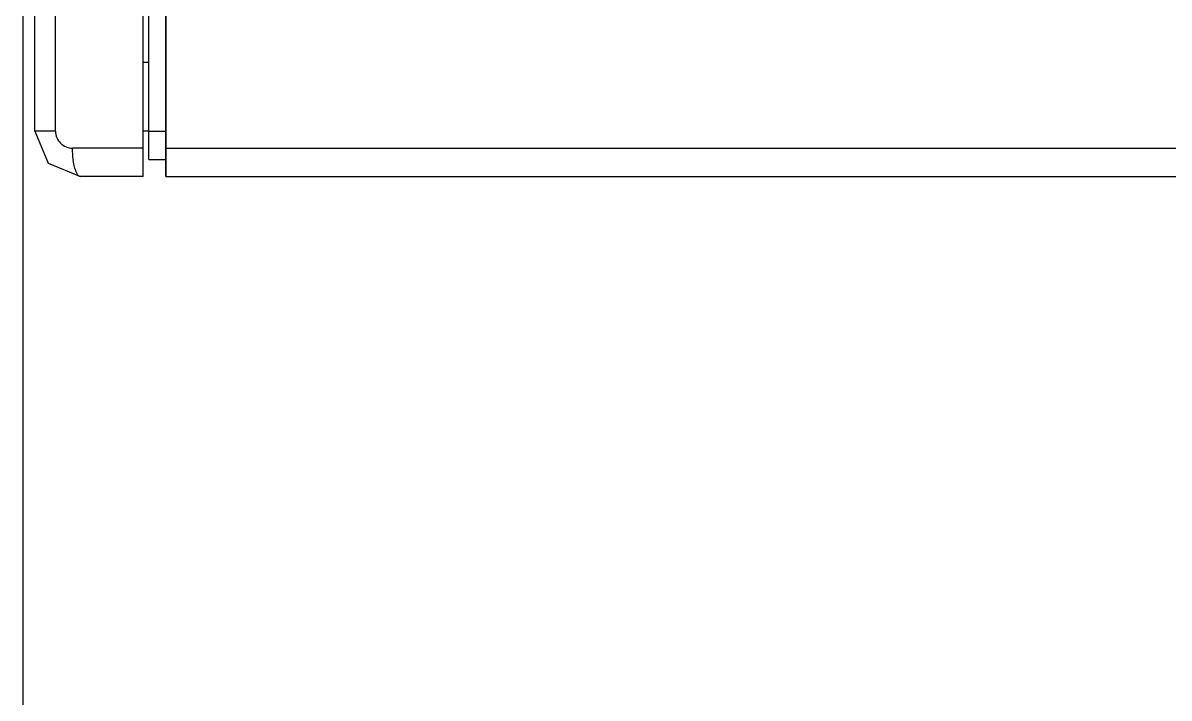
# Model space of a CAD drawing. Extents: x 22 to 299, y 7 to 289.
# Drawn here: x 22 to 32.67, y 24.26 to 30.55 of the extents above; entities that cross this region are included whole.
import ezdxf

# ---------------------------------------------------------------- set-up
doc = ezdxf.new("R2010")
doc.units = 0

msp = doc.modelspace()

# ---------------------------------------------------------------- linework, layer by layer
at = {"layer": '1'}
msp.add_line((21.999879, 276.499204), (21.999879, 15.430113), dxfattribs=at)
at = {"layer": 'Layer 1'}
for p, q in [((23.119663, 29.114937), (23.119663, 39.733525)), ((23.119663, 29.114937), (23.119663, 39.733525)), ((23.119997, 29.114826), (23.119997, 39.733766)), ((23.332035, 29.114937), (23.332035, 39.733525)), ((23.332035, 29.114937), (23.332035, 39.733525)), ((23.332369, 29.114826), (23.332369, 39.733766)), ((23.172914, 29.274281), (23.172914, 39.574311)), ((23.172933, 29.27404), (23.172933, 39.574422)), ((23.172933, 29.27404), (23.172933, 39.574422)), ((22.111055, 29.539569), (22.111055, 39.309023)), ((22.111074, 29.539681), (22.111074, 39.308781)), ((22.111074, 29.539681), (22.111074, 39.308781)), ((22.301908, 29.539569), (22.301908, 39.309023)), ((22.301926, 29.539681), (22.301926, 39.308781)), ((22.301926, 29.539681), (22.301926, 39.308781)), ((23.172933, 30.176796), (23.119663, 30.176796)), ((23.173093, 30.17647), (23.119823, 30.17647)), ((23.172914, 30.176685), (23.119997, 30.176685)), ((22.301908, 29.539569), (22.111055, 29.539569)), ((22.111055, 29.539569), (22.235585, 29.239356)), ((22.301926, 29.539681), (22.111074, 29.539681)), ((22.111074, 29.539681), (22.235251, 29.239115)), ((22.302086, 29.539707), (22.111234, 29.539707)), ((22.111234, 29.539707), (22.235412, 29.239141)), ((22.301908, 29.539569), (22.302966, 29.524047)), ((22.301926, 29.539681), (22.302632, 29.524159)), ((22.302086, 29.539707), (22.302792, 29.523832)), ((22.302632, 29.524159), (22.305101, 29.507578)), ((22.302792, 29.523832), (22.305261, 29.507604)), ((22.302966, 29.524047), (22.305435, 29.507819)), ((22.305101, 29.507578), (22.309335, 29.492056)), ((22.305261, 29.507604), (22.309495, 29.492082)), ((22.305435, 29.507819), (22.309316, 29.491944)), ((22.309316, 29.491944), (22.31496, 29.477481)), ((22.309335, 29.492056), (22.314626, 29.477239)), ((22.309495, 29.492082), (22.314786, 29.477266)), ((22.314626, 29.477239), (22.322035, 29.462423)), ((22.314786, 29.477266), (22.322195, 29.462449)), ((22.31496, 29.477481), (22.322016, 29.462664)), ((22.322016, 29.462664), (22.33013, 29.449611)), ((22.322035, 29.462423), (22.329796, 29.449723)), ((22.322195, 29.462449), (22.330309, 29.449396)), ((23.172933, 29.539681), (23.119663, 29.539681)), ((23.172914, 29.539569), (23.119997, 29.539569)), ((23.172914, 29.539569), (23.119997, 29.539569)), ((23.172914, 29.539569), (23.332369, 29.539569)), ((23.172933, 29.539681), (23.332035, 29.539681)), ((23.173093, 29.539707), (23.332195, 29.539707)), ((22.329796, 29.449723), (22.338968, 29.437728)), ((22.33013, 29.449611), (22.339302, 29.437617)), ((22.330309, 29.449396), (22.339128, 29.437755)), ((22.338968, 29.437728), (22.350257, 29.425734)), ((22.339128, 29.437755), (22.350417, 29.42576)), ((22.339302, 29.437617), (22.350238, 29.425622)), ((22.350238, 29.425622), (22.362585, 29.415039)), ((22.350257, 29.425734), (22.362604, 29.414798)), ((22.350417, 29.42576), (22.362764, 29.414824)), ((22.362585, 29.415039), (22.373168, 29.407278)), ((22.362604, 29.414798), (22.373187, 29.407389)), ((22.362764, 29.414824), (22.373347, 29.407416)), ((22.373168, 29.407278), (22.38728, 29.398811)), ((22.373187, 29.407389), (22.387298, 29.39857)), ((22.373347, 29.407416), (22.387458, 29.398596)), ((22.38728, 29.398811), (22.402096, 29.392108)), ((22.387298, 29.39857), (22.402115, 29.391867)), ((22.387458, 29.398596), (22.402275, 29.391894)), ((22.402096, 29.392108), (22.417971, 29.386817)), ((22.402115, 29.391867), (22.417637, 29.386575)), ((22.402275, 29.391894), (22.417797, 29.386602)), ((22.417637, 29.386575), (22.433865, 29.382695)), ((22.417797, 29.386602), (22.434025, 29.382721)), ((22.417971, 29.386817), (22.433846, 29.382936)), ((22.433846, 29.382936), (22.446193, 29.381172)), ((22.433865, 29.382695), (22.445859, 29.381284)), ((22.434025, 29.382721), (22.446019, 29.38131)), ((22.445859, 29.381284), (22.46244, 29.380225)), ((22.446019, 29.38131), (22.4626, 29.380252)), ((22.446193, 29.381172), (22.462421, 29.380467)), ((23.119997, 29.380467), (22.462421, 29.380467)), ((22.462774, 29.351539), (22.462421, 29.380467)), ((23.119663, 29.380225), (22.46244, 29.380225)), ((22.462793, 29.351651), (22.46244, 29.380225)), ((23.119823, 29.380252), (22.4626, 29.380252)), ((22.462953, 29.351677), (22.4626, 29.380252)), ((22.463832, 29.328609), (22.462774, 29.351539)), ((22.463851, 29.328367), (22.462793, 29.351651)), ((22.464011, 29.328394), (22.462953, 29.351677)), ((23.332035, 29.380225), (43.348602, 29.380225)), ((23.332195, 29.380252), (43.348762, 29.380252)), ((23.332369, 29.380467), (43.348583, 29.380467)), ((22.465949, 29.299681), (22.463832, 29.328609)), ((22.465615, 29.299792), (22.463851, 29.328367)), ((22.465775, 29.299819), (22.464011, 29.328394)), ((22.468084, 29.278626), (22.465615, 29.299792)), ((22.468244, 29.278652), (22.465775, 29.299819)), ((22.468065, 29.278867), (22.465949, 29.299681)), ((22.471946, 29.250292), (22.468065, 29.278867)), ((22.471612, 29.250051), (22.468084, 29.278626)), ((22.471772, 29.250077), (22.468244, 29.278652)), ((22.474787, 29.232765), (22.471612, 29.250051)), ((22.474947, 29.232791), (22.471772, 29.250077)), ((22.474768, 29.233006), (22.471946, 29.250292)), ((23.172914, 29.274281), (23.332369, 29.274281)), ((23.172933, 29.27404), (23.332035, 29.27404)), ((23.173093, 29.274066), (23.332195, 29.274066)), ((22.235251, 29.239115), (22.535465, 29.114937)), ((22.235412, 29.239141), (22.535978, 29.114964)), ((22.235585, 29.239356), (22.535799, 29.114826)), ((22.477943, 29.217837), (22.474768, 29.233006)), ((22.477609, 29.217948), (22.474787, 29.232765)), ((22.477769, 29.217622), (22.474947, 29.232791)), ((22.483606, 29.192548), (22.477609, 29.217948)), ((22.484119, 29.192575), (22.477769, 29.217622)), ((22.48394, 29.192789), (22.477943, 29.217837)), ((22.488193, 29.177732), (22.483606, 29.192548)), ((22.488527, 29.17762), (22.48394, 29.192789)), ((22.488353, 29.177405), (22.484119, 29.192575)), ((22.494895, 29.159387), (22.488193, 29.177732)), ((22.495055, 29.159414), (22.488353, 29.177405)), ((22.495229, 29.159628), (22.488527, 29.17762)), ((22.500893, 29.145982), (22.494895, 29.159387)), ((22.501405, 29.146008), (22.495055, 29.159414)), ((22.501227, 29.146223), (22.495229, 29.159628)), ((22.501245, 29.145982), (22.500893, 29.145982)), ((22.507929, 29.134934), (22.501227, 29.146223)), ((22.501227, 29.146223), (22.501227, 29.146223)), ((22.507595, 29.135045), (22.501245, 29.145982)), ((22.507755, 29.135072), (22.501405, 29.146008)), ((22.501405, 29.146008), (22.501405, 29.146008)), ((22.508301, 29.13434), (22.507595, 29.135045)), ((22.508461, 29.134366), (22.507755, 29.135072)), ((22.508282, 29.134228), (22.507929, 29.134934)), ((22.514632, 29.126115), (22.508282, 29.134228)), ((22.514298, 29.126226), (22.508301, 29.13434)), ((22.514458, 29.126252), (22.508461, 29.134366)), ((22.515356, 29.125168), (22.514298, 29.126226)), ((22.515516, 29.125194), (22.514458, 29.126252)), ((22.51569, 29.125056), (22.514632, 29.126115)), ((22.521354, 29.119876), (22.515356, 29.125168)), ((22.521514, 29.119903), (22.515516, 29.125194)), ((22.521688, 29.120117), (22.51569, 29.125056)), ((22.522765, 29.118818), (22.521354, 29.119876)), ((22.522925, 29.118844), (22.521514, 29.119903)), ((22.523099, 29.119059), (22.521688, 29.120117)), ((22.528409, 29.115996), (22.522765, 29.118818)), ((22.528569, 29.116022), (22.522925, 29.118844)), ((22.528743, 29.116237), (22.523099, 29.119059)), ((22.52982, 29.115643), (22.528409, 29.115996)), ((22.52998, 29.115669), (22.528569, 29.116022)), ((22.530154, 29.115531), (22.528743, 29.116237)), ((22.535465, 29.114937), (22.52982, 29.115643)), ((22.535978, 29.114964), (22.52998, 29.115669)), ((22.535799, 29.114826), (22.530154, 29.115531)), ((23.119663, 29.114937), (22.535465, 29.114937)), ((23.119997, 29.114826), (22.535799, 29.114826)), ((23.119823, 29.114964), (22.535978, 29.114964)), ((23.332035, 29.114937), (43.082961, 29.114937)), ((23.332195, 29.114964), (43.083121, 29.114964)), ((23.332369, 29.114826), (43.083295, 29.114826))]:
    msp.add_line(p, q, dxfattribs=at)

doc.saveas('drawing.dxf')
